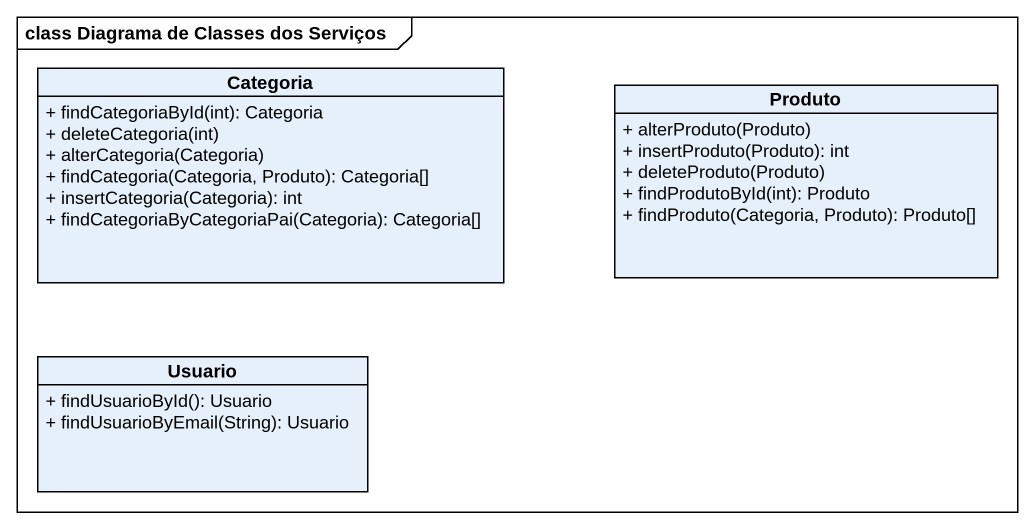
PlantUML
@startuml
mainframe class Diagrama de Classes dos Serviços
hide circle
hide empty members
skinparam classAttributeIconSize 0
class Categoria {
  + findCategoriaById(int): Categoria
  + deleteCategoria(int)
  + alterCategoria(Categoria)
  + findCategoria(Categoria, Produto): Categoria[]
  + insertCategoria(Categoria): int
  + findCategoriaByCategoriaPai(Categoria): Categoria[]
}
class Produto {
  + alterProduto(Produto)
  + insertProduto(Produto): int
  + deleteProduto(Produto)
  + findProdutoById(int): Produto
  + findProduto(Categoria, Produto): Produto[]
}
class Usuario {
  + findUsuarioById(): Usuario
  + findUsuarioByEmail(String): Usuario
}
@enduml
